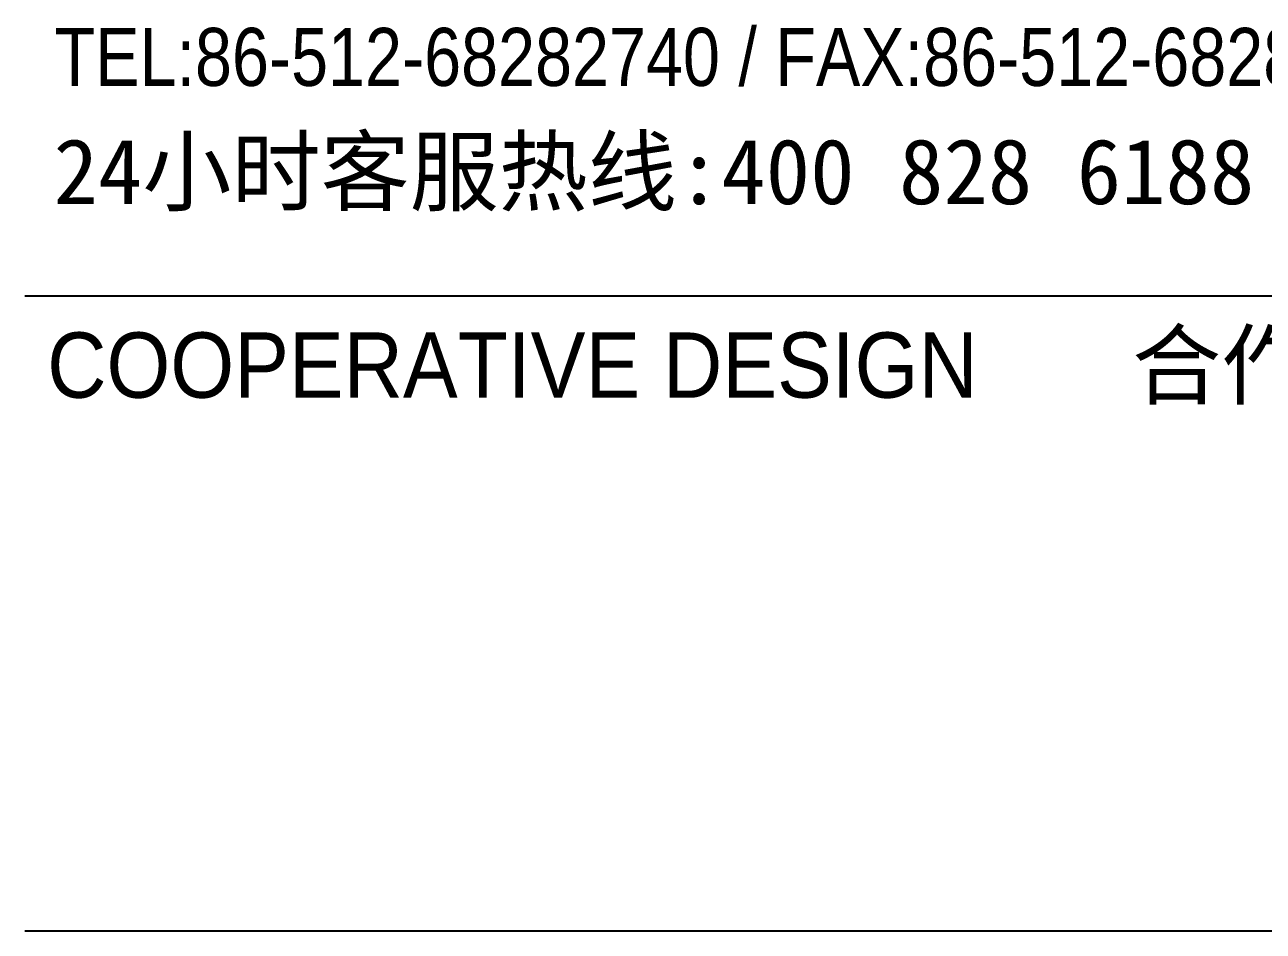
# Model space of a CAD drawing. Header units: millimetres. Extents: x -114775 to 228300, y -175499 to 108657.
# Drawn here: x -87375 to -85668, y -59684 to -58435 of the extents above; entities that cross this region are included whole.
import ezdxf
from ezdxf.enums import TextEntityAlignment as Align

# ---------------------------------------------------------------- set-up
doc = ezdxf.new("R2010")
doc.units = ezdxf.units.MM
doc.header["$LTSCALE"] = 1000
doc.layers.add('W-图框', color=251, linetype='CONTINUOUS')
doc.styles.add('A2图框$0$WMF-Arial0', font='arial.ttf')
doc.styles.add('A2图框$0$WMF-黑体0', font='simhei.ttf')
doc.styles.add('WORD-2', font='simhei.ttf')
doc.styles.add('WORD-3', font='')
doc.styles.add('黑体', font='simhei.ttf')
doc.styles.get('WORD-3').set_extended_font_data('SimSun')

# ---------------------------------------------------------------- blocks, each defined once
blk = doc.blocks.new('A2 图框')
at = {"layer": 'W-图框', "ltscale": 0.01}
for p, q in [((-6, 343), (-58, 343)), ((-6, 325.498), (-58, 325.498))]:
    blk.add_line(p, q, dxfattribs=at)
at = {"layer": 'W-图框', "lineweight": 0, "style": 'A2图框$0$WMF-Arial0'}
for s, height, width, p in [('TEL:86-512-68282740 / FAX:86-512-68282741', 1.6, 0.82, (-57.179, 348.793)), ('COOPERATIVE DESIGN', 1.8, 0.9, (-57.383, 340.2))]:
    blk.add_text(s, height=height, dxfattribs=dict(at, width=width)).set_placement(p)
at = {"layer": 'W-图框', "lineweight": 0, "style": 'A2图框$0$WMF-黑体0'}
blk.add_text('24小时客服热线:400 828 6188', height=1.8, dxfattribs=at).set_placement((-57.206, 345.536))
at = {"layer": 'W-图框', "lineweight": 0, "style": '黑体'}
blk.add_text('合作设计', height=1.8, dxfattribs=at).set_placement((-17.658, 340.2), align=Align.RIGHT)
at = {"layer": 'W-图框', "color": 35, "lineweight": 0, "style": 'WORD-3', "width": 0.65}
blk.add_attdef('建设单位', text='', height=3, dxfattribs=at).set_placement((-32, 300.486), align=Align.MIDDLE)
at = {"layer": 'W-图框', "color": 35, "ltscale": 1000, "style": 'WORD-2'}
for tag, height, width, p in [('项目名称英文翻译', 3.5, 0.8, (-21.14, 246.277)), ('项目名称', 7, 0.7, (-41.375, 246.277)), ('项目名称', 7, 0.7, (-30.732, 246.277))]:
    blk.add_attdef(tag, text='', height=height, rotation=90, dxfattribs=dict(at, width=width)).set_placement(p, align=Align.MIDDLE)
at = {"layer": 'W-图框', "color": 35, "lineweight": 0, "style": 'WORD-2'}
for tag, p in [('2013.01.01', (-41.463, 175.996)), ('2013.03.01', (-13.424, 175.996)), ('2013.05.01', (-41.463, 168.996)), ('2013.06.01', (-13.424, 168.996)), ('2013.08.01', (-41.463, 161.996)), ('2013.09.01', (-13.424, 161.996)), ('2013.09.01', (-32, 112.996))]:
    blk.add_attdef(tag, text='', height=1.8, dxfattribs=at).set_placement(p, align=Align.MIDDLE)
at = {"layer": 'W-图框', "color": 35, "ltscale": 1000, "style": 'WORD-2', "width": 0.78}
blk.add_attdef('FS2011000', text='', height=3.5, dxfattribs=at).set_placement((-32, 11.452), align=Align.MIDDLE)

msp = doc.modelspace()

# ---------------------------------------------------------------- block references
at = {"layer": 'W-图框', "xscale": 50, "yscale": 50, "zscale": 50}
msp.add_blockref('A2 图框', (-84474.5, -75958.6), dxfattribs=at)

doc.saveas('drawing.dxf')
